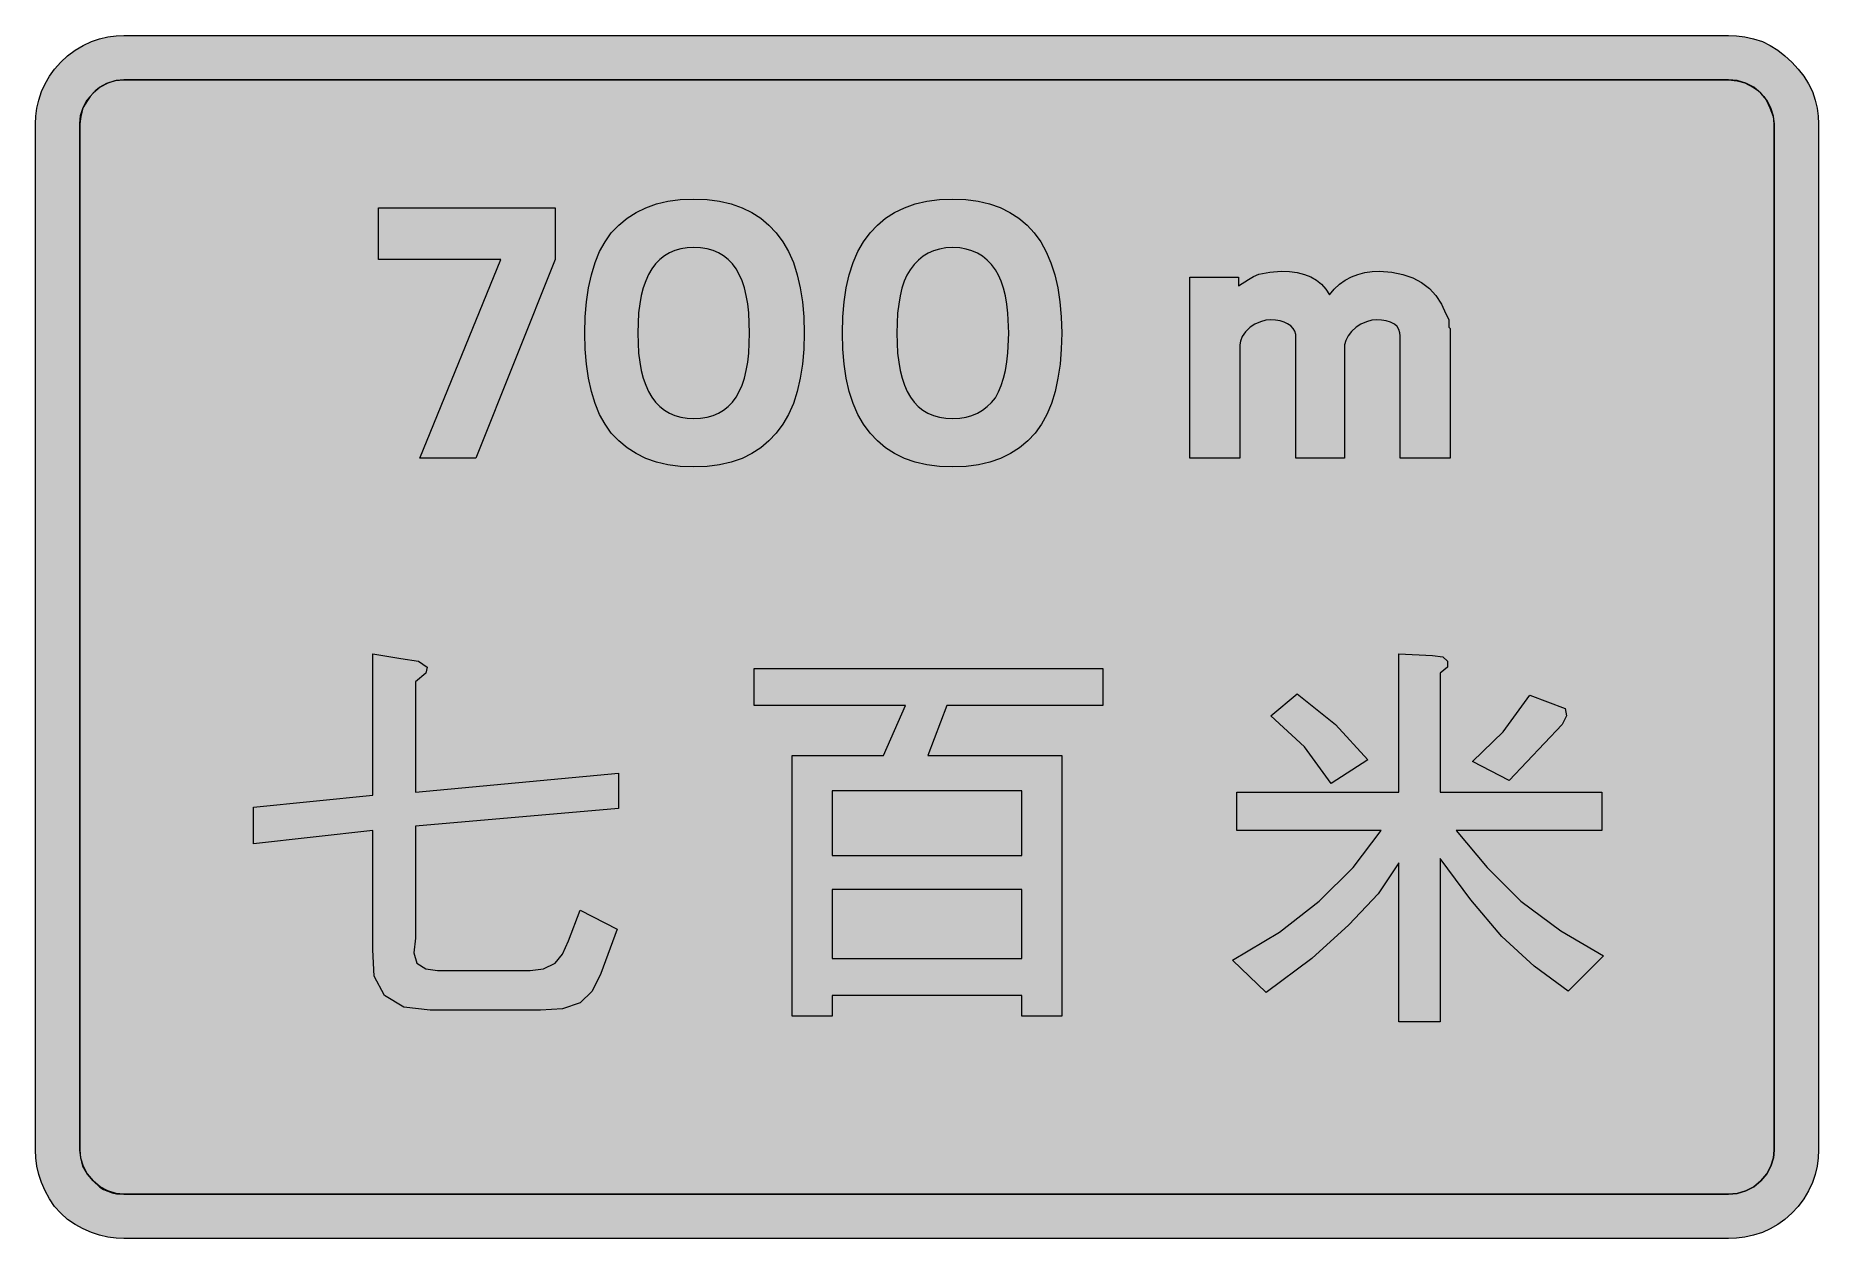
# Model space of a CAD drawing. Header units: metres. Extents: x 103 to 466, y 14 to 259.
import ezdxf

# ---------------------------------------------------------------- set-up
doc = ezdxf.new("R2010")
doc.units = ezdxf.units.M
doc.layers.add('FILL_BLACK_000000', color=7, linetype='Continuous', true_color=0x000000)
doc.layers.add('FILL_WHITE_FFFFFF', color=7, linetype='Continuous', true_color=0xffffff)

msp = doc.modelspace()

# ---------------------------------------------------------------- hatches: boundary and pattern name
at = {"layer": 'FILL_BLACK_000000', "true_color": 0x000000}
h = msp.add_hatch(color=7, dxfattribs=at)
h.dxf.hatch_style = 1
h.paths.add_polyline_path([(450.91, 259.12), (452.67, 258.75), (454.47, 258.18), (456.04, 257.4), (457.58, 256.42), (459.07, 255.27), (460.47, 253.98), (461.76, 252.58), (462.91, 251.09), (463.89, 249.55), (464.67, 247.98), (465.24, 246.23), (465.61, 244.57), (465.81, 242.96), (465.87, 241.38), (465.87, 32.28), (465.81, 30.66), (465.61, 28.98), (465.24, 27.3), (464.67, 25.68), (463.89, 23.94), (462.91, 22.3), (461.76, 20.79), (460.47, 19.38), (459.07, 18.14), (457.58, 17.09), (456.04, 16.22), (454.47, 15.48), (452.67, 14.91), (450.91, 14.54), (449.2, 14.34), (447.57, 14.28), (120.57, 14.28), (118.95, 14.34), (117.27, 14.54), (115.59, 14.91), (113.97, 15.48), (112.23, 16.22), (110.6, 17.09), (109.08, 18.14), (107.67, 19.38), (106.43, 20.79), (105.38, 22.3), (104.51, 23.94), (103.77, 25.68), (103.2, 27.3), (102.83, 28.98), (102.63, 30.66), (102.57, 32.28), (102.57, 241.38), (102.63, 242.96), (102.83, 244.57), (103.2, 246.23), (103.77, 247.98), (104.51, 249.55), (105.38, 251.09), (106.43, 252.58), (107.67, 253.98), (109.08, 255.27), (110.6, 256.42), (112.23, 257.4), (113.97, 258.18), (115.59, 258.75), (117.27, 259.12), (118.95, 259.32), (120.57, 259.38), (447.57, 259.38), (449.2, 259.32), (450.91, 259.12)])
h.paths.add_polyline_path([(118.95, 250.21), (117.31, 249.7), (115.72, 248.86), (114.27, 247.68), (113.65, 246.96), (113.11, 246.18), (112.17, 244.68), (111.76, 242.92), (111.57, 241.38), (111.57, 32.28), (111.74, 30.66), (112.25, 29.02), (113.09, 27.43), (114.27, 25.98), (115.66, 24.7), (116.42, 24.21), (117.27, 23.88), (118.17, 23.53), (119.03, 23.35), (120.57, 23.28), (447.57, 23.28), (449.36, 23.45), (451.1, 23.95), (452.72, 24.8), (454.17, 25.98), (455.35, 27.43), (456.2, 29.02), (456.7, 30.66), (456.87, 32.28), (456.87, 241.38), (456.7, 243), (456.2, 244.64), (455.35, 246.23), (454.17, 247.68), (452.72, 248.86), (451.1, 249.7), (449.36, 250.21), (447.57, 250.38), (120.57, 250.38), (118.95, 250.21)], flags=16)
h = msp.add_hatch(color=7, dxfattribs=at)
h.dxf.hatch_style = 1
h.paths.add_polyline_path([(258.83, 192.43), (258.39, 189.56), (257.78, 186.89), (256.99, 184.44), (256.01, 182.2), (254.83, 180.18), (253.47, 178.38), (252.02, 176.79), (250.38, 175.4), (248.55, 174.22), (246.53, 173.24), (244.33, 172.48), (241.95, 171.93), (239.4, 171.59), (236.67, 171.48), (233.95, 171.59), (231.43, 171.93), (229.09, 172.48), (226.92, 173.24), (224.92, 174.22), (223.09, 175.4), (221.4, 176.79), (219.87, 178.38), (218.6, 180.18), (217.51, 182.2), (216.58, 184.44), (215.82, 186.89), (215.23, 189.56), (214.81, 192.43), (214.55, 195.5), (214.47, 198.78), (214.55, 202.06), (214.81, 205.13), (215.23, 208), (215.82, 210.67), (216.58, 213.12), (217.51, 215.36), (218.6, 217.38), (219.87, 219.18), (221.4, 220.77), (223.09, 222.16), (224.92, 223.34), (226.92, 224.32), (229.09, 225.08), (231.43, 225.63), (233.95, 225.97), (236.67, 226.08), (239.4, 225.97), (241.95, 225.63), (244.33, 225.08), (246.53, 224.32), (248.55, 223.34), (250.38, 222.16), (252.02, 220.77), (253.47, 219.18), (254.83, 217.38), (256.01, 215.36), (256.99, 213.12), (257.78, 210.67), (258.39, 208), (258.83, 205.13), (259.09, 202.06), (259.17, 198.78), (259.09, 195.5), (258.83, 192.43)])
h.paths.add_polyline_path([(247.69, 204.73), (247.39, 206.43), (247, 208), (246.52, 209.43), (245.95, 210.72), (245.3, 211.87), (244.55, 212.88), (243.7, 213.76), (242.77, 214.5), (241.74, 215.11), (240.62, 215.58), (239.4, 215.91), (238.08, 216.11), (236.67, 216.18), (235.31, 216.11), (234.03, 215.91), (232.83, 215.58), (231.72, 215.11), (230.7, 214.5), (229.77, 213.76), (228.92, 212.88), (228.16, 211.87), (227.48, 210.72), (226.9, 209.43), (226.4, 208), (226, 206.43), (225.68, 204.73), (225.45, 202.89), (225.27, 198.78), (225.45, 194.67), (225.68, 192.83), (226, 191.13), (226.4, 189.56), (226.9, 188.13), (227.48, 186.84), (228.16, 185.69), (228.92, 184.68), (229.77, 183.8), (230.7, 183.06), (231.72, 182.45), (232.83, 181.98), (234.03, 181.65), (235.31, 181.45), (236.67, 181.38), (238.08, 181.45), (239.4, 181.65), (240.62, 181.98), (241.74, 182.45), (242.77, 183.06), (243.7, 183.8), (244.55, 184.68), (245.3, 185.69), (245.95, 186.84), (246.52, 188.13), (247, 189.56), (247.39, 191.13), (247.69, 192.83), (247.9, 194.67), (248.07, 198.78), (247.9, 202.89), (247.69, 204.73)], flags=16)
h = msp.add_hatch(color=7, dxfattribs=at)
h.dxf.hatch_style = 1
h.paths.add_polyline_path([(311.33, 192.43), (310.91, 189.56), (310.32, 186.89), (309.56, 184.44), (308.63, 182.2), (307.54, 180.18), (306.27, 178.38), (304.74, 176.79), (303.05, 175.4), (301.22, 174.22), (299.22, 173.24), (297.05, 172.48), (294.71, 171.93), (292.19, 171.59), (289.47, 171.48), (286.74, 171.59), (284.19, 171.93), (281.81, 172.48), (279.61, 173.24), (277.59, 174.22), (275.76, 175.4), (274.12, 176.79), (272.67, 178.38), (271.31, 180.18), (270.13, 182.2), (269.15, 184.44), (268.36, 186.89), (267.75, 189.56), (267.31, 192.43), (267.05, 195.5), (266.97, 198.78), (267.05, 202.06), (267.31, 205.13), (267.75, 208), (268.36, 210.67), (269.15, 213.12), (270.13, 215.36), (271.31, 217.38), (272.67, 219.18), (274.12, 220.77), (275.76, 222.16), (277.59, 223.34), (279.61, 224.32), (281.81, 225.08), (284.19, 225.63), (286.74, 225.97), (289.47, 226.08), (292.14, 225.97), (294.64, 225.65), (296.98, 225.1), (299.14, 224.35), (301.13, 223.37), (302.95, 222.19), (304.6, 220.79), (306.08, 219.18), (307.39, 217.36), (308.52, 215.33), (309.48, 213.09), (310.27, 210.64), (310.88, 207.98), (311.32, 205.12), (311.58, 202.05), (311.67, 198.78), (311.59, 195.5), (311.33, 192.43)])
h.paths.add_polyline_path([(300.49, 204.65), (300.2, 206.35), (299.82, 207.91), (299.35, 209.33), (298.8, 210.58), (298.17, 211.68), (297.35, 212.73), (296.47, 213.65), (295.52, 214.42), (294.5, 215.05), (293.38, 215.55), (292.18, 215.9), (290.88, 216.11), (289.47, 216.18), (288.06, 216.11), (286.76, 215.9), (285.56, 215.55), (284.45, 215.05), (283.42, 214.42), (282.47, 213.65), (281.59, 212.73), (280.77, 211.68), (280.14, 210.58), (279.59, 209.33), (279.12, 207.91), (278.75, 206.35), (278.45, 204.65), (278.24, 202.82), (278.07, 198.78), (278.24, 194.67), (278.45, 192.83), (278.75, 191.13), (279.14, 189.56), (279.62, 188.13), (280.19, 186.84), (280.85, 185.69), (281.59, 184.68), (282.44, 183.8), (283.37, 183.06), (284.4, 182.45), (285.52, 181.98), (286.74, 181.65), (288.06, 181.45), (289.47, 181.38), (290.88, 181.45), (292.18, 181.66), (293.38, 182), (294.5, 182.47), (295.52, 183.06), (296.47, 183.78), (297.35, 184.62), (298.17, 185.58), (298.8, 186.77), (299.35, 188.11), (299.82, 189.57), (300.2, 191.17), (300.49, 192.89), (300.7, 194.73), (300.87, 198.78), (300.7, 202.82), (300.49, 204.65)], flags=16)
h = msp.add_hatch(color=7, dxfattribs=at)
h.dxf.hatch_style = 1
h.paths.add_polyline_path([(197.37, 213.78), (172.47, 213.78), (172.47, 224.28), (208.47, 224.28), (208.47, 213.78), (192.27, 173.28), (180.87, 173.28), (197.37, 213.78)])
h = msp.add_hatch(color=7, dxfattribs=at)
h.dxf.hatch_style = 1
h.paths.add_polyline_path([(374.88, 201.37), (373.77, 201.07), (372.66, 200.59), (371.67, 199.98), (370.7, 199.08), (370.02, 198.18), (369.56, 197.28), (369.27, 196.38), (369.27, 196.08), (369.27, 173.28), (359.37, 173.28), (359.37, 198.18), (359.37, 198.48), (359.18, 199.13), (358.83, 199.71), (358.34, 200.22), (357.72, 200.65), (356.99, 201.01), (356.16, 201.26), (355.25, 201.42), (354.27, 201.48), (353.28, 201.37), (352.17, 201.07), (351.06, 200.59), (350.07, 199.98), (349.11, 199.04), (348.46, 198.07), (348.09, 197.15), (347.97, 196.38), (347.97, 196.08), (347.97, 173.28), (337.77, 173.28), (337.77, 210.18), (347.67, 210.18), (347.67, 208.38), (349.77, 209.69), (350.79, 210.28), (351.87, 210.78), (354.12, 211.19), (356.37, 211.38), (358.1, 211.31), (359.69, 211.09), (361.14, 210.73), (362.45, 210.22), (363.61, 209.55), (364.64, 208.72), (365.52, 207.73), (366.27, 206.58), (367.23, 207.73), (368.29, 208.72), (369.44, 209.55), (370.7, 210.22), (372.03, 210.73), (373.44, 211.09), (374.92, 211.31), (376.47, 211.38), (378.95, 211.15), (381.2, 210.7), (383.22, 210), (385.02, 209.05), (386.6, 207.86), (387.95, 206.4), (389.07, 204.68), (389.97, 202.68), (390.38, 201.97), (390.57, 201.48), (390.57, 199.98), (390.87, 199.68), (390.87, 173.28), (380.67, 173.28), (380.67, 198.18), (380.61, 198.85), (380.41, 199.49), (380.04, 200.08), (379.47, 200.58), (378.7, 200.97), (377.78, 201.25), (376.81, 201.42), (375.87, 201.48), (374.88, 201.37)])
h = msp.add_hatch(color=7, dxfattribs=at)
h.dxf.hatch_style = 1
h.paths.add_polyline_path([(180.57, 131.88), (182.37, 130.68), (182.07, 129.48), (179.97, 127.68), (179.97, 105.18), (221.37, 109.08), (221.37, 101.88), (179.97, 98.28), (179.97, 75.48), (179.67, 72.48), (180.27, 70.38), (182.07, 69.18), (184.47, 68.88), (203.37, 68.88), (206.07, 69.18), (208.47, 70.38), (209.97, 72.18), (211.17, 74.88), (213.57, 81.18), (221.07, 77.28), (217.77, 68.28), (215.97, 64.68), (213.57, 62.28), (209.97, 61.08), (205.47, 60.78), (182.97, 60.78), (177.57, 61.38), (173.67, 63.78), (171.57, 67.68), (171.27, 73.08), (171.27, 97.38), (146.97, 94.68), (146.97, 102.18), (171.27, 104.58), (171.27, 133.38), (176.97, 132.48), (180.57, 131.88)])
h = msp.add_hatch(color=7, dxfattribs=at)
h.dxf.hatch_style = 1
h.paths.add_polyline_path([(347.37, 105.18), (380.37, 105.18), (380.37, 133.38), (387.27, 133.08), (389.37, 132.78), (390.27, 131.88), (390.27, 130.68), (388.77, 129.48), (388.77, 105.18), (421.77, 105.18), (421.77, 97.38), (392.07, 97.38), (398.37, 89.88), (405.27, 82.98), (413.37, 76.98), (422.07, 71.88), (414.87, 64.68), (407.97, 69.78), (401.37, 75.78), (395.07, 83.28), (388.77, 91.68), (388.77, 58.38), (380.37, 58.38), (380.37, 90.78), (376.17, 84.48), (370.17, 78.18), (362.67, 71.28), (353.37, 64.38), (346.47, 70.98), (356.07, 76.68), (364.17, 82.98), (371.07, 89.88), (376.77, 97.38), (347.37, 97.38), (347.37, 105.18)])
h = msp.add_hatch(color=7, dxfattribs=at)
h.dxf.hatch_style = 1
h.paths.add_polyline_path([(320.07, 122.88), (288.27, 122.88), (284.37, 112.68), (311.67, 112.68), (311.67, 59.58), (303.57, 59.58), (303.57, 63.78), (264.87, 63.78), (264.87, 59.58), (256.77, 59.58), (256.77, 112.68), (275.37, 112.68), (279.87, 122.88), (248.97, 122.88), (248.97, 130.38), (320.07, 130.38), (320.07, 122.88)])
h.paths.add_polyline_path([(264.87, 105.48), (264.87, 92.28), (303.57, 92.28), (303.57, 105.48), (264.87, 105.48)], flags=16)
h.paths.add_polyline_path([(303.57, 85.38), (264.87, 85.38), (264.87, 71.28), (303.57, 71.28), (303.57, 85.38)], flags=16)
h = msp.add_hatch(color=7, dxfattribs=at)
h.dxf.hatch_style = 1
h.paths.add_polyline_path([(367.47, 118.98), (374.07, 111.78), (366.57, 106.98), (361.17, 114.48), (354.27, 120.78), (359.67, 125.28), (367.47, 118.98)])
h = msp.add_hatch(color=7, dxfattribs=at)
h.dxf.hatch_style = 1
h.paths.add_polyline_path([(401.67, 117.48), (407.07, 124.98), (414.27, 122.28), (414.57, 120.78), (413.67, 118.98), (402.87, 107.58), (395.37, 111.48), (401.67, 117.48)])
at = {"layer": 'FILL_WHITE_FFFFFF', "true_color": 0xffffff}
h = msp.add_hatch(color=7, dxfattribs=at)
h.dxf.hatch_style = 1
h.paths.add_polyline_path([(447.57, 250.38), (449.33, 250.19), (450.87, 249.78), (452.63, 248.84), (453.44, 248.3), (454.17, 247.68), (454.79, 246.96), (455.3, 246.18), (455.97, 244.68), (456.65, 242.92), (456.87, 241.38), (456.87, 32.28), (456.7, 30.66), (456.2, 29.02), (455.35, 27.43), (454.17, 25.98), (452.72, 24.8), (451.1, 23.95), (449.36, 23.45), (447.57, 23.28), (120.57, 23.28), (118.95, 23.45), (117.31, 23.95), (115.72, 24.8), (114.27, 25.98), (113.11, 27.37), (112.17, 28.98), (111.76, 30.74), (111.57, 32.28), (111.57, 241.38), (111.74, 243.12), (112.25, 244.75), (113.09, 246.27), (114.27, 247.68), (114.87, 248.31), (115.55, 248.86), (117.08, 249.7), (118.78, 250.21), (120.57, 250.38), (447.57, 250.38)])

# ---------------------------------------------------------------- linework, layer by layer
at = {"layer": 'FILL_BLACK_000000', "lineweight": 0, "true_color": 0x000000}
for points in [[(450.91, 259.12), (452.67, 258.75), (454.47, 258.18), (456.04, 257.4), (457.58, 256.42), (459.07, 255.27), (460.47, 253.98), (461.76, 252.58), (462.91, 251.09), (463.89, 249.55), (464.67, 247.98), (465.24, 246.23), (465.61, 244.57), (465.81, 242.96), (465.87, 241.38), (465.87, 32.28), (465.81, 30.66), (465.61, 28.98), (465.24, 27.3), (464.67, 25.68), (463.89, 23.94), (462.91, 22.3), (461.76, 20.79), (460.47, 19.38), (459.07, 18.14), (457.58, 17.09), (456.04, 16.22), (454.47, 15.48), (452.67, 14.91), (450.91, 14.54), (449.2, 14.34), (447.57, 14.28), (120.57, 14.28), (118.95, 14.34), (117.27, 14.54), (115.59, 14.91), (113.97, 15.48), (112.23, 16.22), (110.6, 17.09), (109.08, 18.14), (107.67, 19.38), (106.43, 20.79), (105.38, 22.3), (104.51, 23.94), (103.77, 25.68), (103.2, 27.3), (102.83, 28.98), (102.63, 30.66), (102.57, 32.28), (102.57, 241.38), (102.63, 242.96), (102.83, 244.57), (103.2, 246.23), (103.77, 247.98), (104.51, 249.55), (105.38, 251.09), (106.43, 252.58), (107.67, 253.98), (109.08, 255.27), (110.6, 256.42), (112.23, 257.4), (113.97, 258.18), (115.59, 258.75), (117.27, 259.12), (118.95, 259.32), (120.57, 259.38), (447.57, 259.38), (449.2, 259.32)], [(118.95, 250.21), (117.31, 249.7), (115.72, 248.86), (114.27, 247.68), (113.65, 246.96), (113.11, 246.18), (112.17, 244.68), (111.76, 242.92), (111.57, 241.38), (111.57, 32.28), (111.74, 30.66), (112.25, 29.02), (113.09, 27.43), (114.27, 25.98), (115.66, 24.7), (116.42, 24.21), (117.27, 23.88), (118.17, 23.53), (119.03, 23.35), (120.57, 23.28), (447.57, 23.28), (449.36, 23.45), (451.1, 23.95), (452.72, 24.8), (454.17, 25.98), (455.35, 27.43), (456.2, 29.02), (456.7, 30.66), (456.87, 32.28), (456.87, 241.38), (456.7, 243), (456.2, 244.64), (455.35, 246.23), (454.17, 247.68), (452.72, 248.86), (451.1, 249.7), (449.36, 250.21), (447.57, 250.38), (120.57, 250.38)], [(258.83, 192.43), (258.39, 189.56), (257.78, 186.89), (256.99, 184.44), (256.01, 182.2), (254.83, 180.18), (253.47, 178.38), (252.02, 176.79), (250.38, 175.4), (248.55, 174.22), (246.53, 173.24), (244.33, 172.48), (241.95, 171.93), (239.4, 171.59), (236.67, 171.48), (233.95, 171.59), (231.43, 171.93), (229.09, 172.48), (226.92, 173.24), (224.92, 174.22), (223.09, 175.4), (221.4, 176.79), (219.87, 178.38), (218.6, 180.18), (217.51, 182.2), (216.58, 184.44), (215.82, 186.89), (215.23, 189.56), (214.81, 192.43), (214.55, 195.5), (214.47, 198.78), (214.55, 202.06), (214.81, 205.13), (215.23, 208), (215.82, 210.67), (216.58, 213.12), (217.51, 215.36), (218.6, 217.38), (219.87, 219.18), (221.4, 220.77), (223.09, 222.16), (224.92, 223.34), (226.92, 224.32), (229.09, 225.08), (231.43, 225.63), (233.95, 225.97), (236.67, 226.08), (239.4, 225.97), (241.95, 225.63), (244.33, 225.08), (246.53, 224.32), (248.55, 223.34), (250.38, 222.16), (252.02, 220.77), (253.47, 219.18), (254.83, 217.38), (256.01, 215.36), (256.99, 213.12), (257.78, 210.67), (258.39, 208), (258.83, 205.13), (259.09, 202.06), (259.17, 198.78), (259.09, 195.5)], [(311.33, 192.43), (310.91, 189.56), (310.32, 186.89), (309.56, 184.44), (308.63, 182.2), (307.54, 180.18), (306.27, 178.38), (304.74, 176.79), (303.05, 175.4), (301.22, 174.22), (299.22, 173.24), (297.05, 172.48), (294.71, 171.93), (292.19, 171.59), (289.47, 171.48), (286.74, 171.59), (284.19, 171.93), (281.81, 172.48), (279.61, 173.24), (277.59, 174.22), (275.76, 175.4), (274.12, 176.79), (272.67, 178.38), (271.31, 180.18), (270.13, 182.2), (269.15, 184.44), (268.36, 186.89), (267.75, 189.56), (267.31, 192.43), (267.05, 195.5), (266.97, 198.78), (267.05, 202.06), (267.31, 205.13), (267.75, 208), (268.36, 210.67), (269.15, 213.12), (270.13, 215.36), (271.31, 217.38), (272.67, 219.18), (274.12, 220.77), (275.76, 222.16), (277.59, 223.34), (279.61, 224.32), (281.81, 225.08), (284.19, 225.63), (286.74, 225.97), (289.47, 226.08), (292.14, 225.97), (294.64, 225.65), (296.98, 225.1), (299.14, 224.35), (301.13, 223.37), (302.95, 222.19), (304.6, 220.79), (306.08, 219.18), (307.39, 217.36), (308.52, 215.33), (309.48, 213.09), (310.27, 210.64), (310.88, 207.98), (311.32, 205.12), (311.58, 202.05), (311.67, 198.78), (311.59, 195.5)], [(197.37, 213.78), (172.47, 213.78), (172.47, 224.28), (208.47, 224.28), (208.47, 213.78), (192.27, 173.28), (180.87, 173.28)], [(247.69, 204.73), (247.39, 206.43), (247, 208), (246.52, 209.43), (245.95, 210.72), (245.3, 211.87), (244.55, 212.88), (243.7, 213.76), (242.77, 214.5), (241.74, 215.11), (240.62, 215.58), (239.4, 215.91), (238.08, 216.11), (236.67, 216.18), (235.31, 216.11), (234.03, 215.91), (232.83, 215.58), (231.72, 215.11), (230.7, 214.5), (229.77, 213.76), (228.92, 212.88), (228.16, 211.87), (227.48, 210.72), (226.9, 209.43), (226.4, 208), (226, 206.43), (225.68, 204.73), (225.45, 202.89), (225.27, 198.78), (225.45, 194.67), (225.68, 192.83), (226, 191.13), (226.4, 189.56), (226.9, 188.13), (227.48, 186.84), (228.16, 185.69), (228.92, 184.68), (229.77, 183.8), (230.7, 183.06), (231.72, 182.45), (232.83, 181.98), (234.03, 181.65), (235.31, 181.45), (236.67, 181.38), (238.08, 181.45), (239.4, 181.65), (240.62, 181.98), (241.74, 182.45), (242.77, 183.06), (243.7, 183.8), (244.55, 184.68), (245.3, 185.69), (245.95, 186.84), (246.52, 188.13), (247, 189.56), (247.39, 191.13), (247.69, 192.83), (247.9, 194.67), (248.07, 198.78), (247.9, 202.89)], [(300.49, 204.65), (300.2, 206.35), (299.82, 207.91), (299.35, 209.33), (298.8, 210.58), (298.17, 211.68), (297.35, 212.73), (296.47, 213.65), (295.52, 214.42), (294.5, 215.05), (293.38, 215.55), (292.18, 215.9), (290.88, 216.11), (289.47, 216.18), (288.06, 216.11), (286.76, 215.9), (285.56, 215.55), (284.45, 215.05), (283.42, 214.42), (282.47, 213.65), (281.59, 212.73), (280.77, 211.68), (280.14, 210.58), (279.59, 209.33), (279.12, 207.91), (278.75, 206.35), (278.45, 204.65), (278.24, 202.82), (278.07, 198.78), (278.24, 194.67), (278.45, 192.83), (278.75, 191.13), (279.14, 189.56), (279.62, 188.13), (280.19, 186.84), (280.85, 185.69), (281.59, 184.68), (282.44, 183.8), (283.37, 183.06), (284.4, 182.45), (285.52, 181.98), (286.74, 181.65), (288.06, 181.45), (289.47, 181.38), (290.88, 181.45), (292.18, 181.66), (293.38, 182), (294.5, 182.47), (295.52, 183.06), (296.47, 183.78), (297.35, 184.62), (298.17, 185.58), (298.8, 186.77), (299.35, 188.11), (299.82, 189.57), (300.2, 191.17), (300.49, 192.89), (300.7, 194.73), (300.87, 198.78), (300.7, 202.82)], [(374.88, 201.37), (373.77, 201.07), (372.66, 200.59), (371.67, 199.98), (370.7, 199.08), (370.02, 198.18), (369.56, 197.28), (369.27, 196.38), (369.27, 196.08), (369.27, 173.28), (359.37, 173.28), (359.37, 198.18), (359.37, 198.48), (359.18, 199.13), (358.83, 199.71), (358.34, 200.22), (357.72, 200.65), (356.99, 201.01), (356.16, 201.26), (355.25, 201.42), (354.27, 201.48), (353.28, 201.37), (352.17, 201.07), (351.06, 200.59), (350.07, 199.98), (349.11, 199.04), (348.46, 198.07), (348.09, 197.15), (347.97, 196.38), (347.97, 196.08), (347.97, 173.28), (337.77, 173.28), (337.77, 210.18), (347.67, 210.18), (347.67, 208.38), (349.77, 209.69), (350.79, 210.28), (351.87, 210.78), (354.12, 211.19), (356.37, 211.38), (358.1, 211.31), (359.69, 211.09), (361.14, 210.73), (362.45, 210.22), (363.61, 209.55), (364.64, 208.72), (365.52, 207.73), (366.27, 206.58), (367.23, 207.73), (368.29, 208.72), (369.44, 209.55), (370.7, 210.22), (372.03, 210.73), (373.44, 211.09), (374.92, 211.31), (376.47, 211.38), (378.95, 211.15), (381.2, 210.7), (383.22, 210), (385.02, 209.05), (386.6, 207.86), (387.95, 206.4), (389.07, 204.68), (389.97, 202.68), (390.38, 201.97), (390.57, 201.48), (390.57, 199.98), (390.87, 199.68), (390.87, 173.28), (380.67, 173.28), (380.67, 198.18), (380.61, 198.85), (380.41, 199.49), (380.04, 200.08), (379.47, 200.58), (378.7, 200.97), (377.78, 201.25), (376.81, 201.42), (375.87, 201.48)], [(180.57, 131.88), (182.37, 130.68), (182.07, 129.48), (179.97, 127.68), (179.97, 105.18), (221.37, 109.08), (221.37, 101.88), (179.97, 98.28), (179.97, 75.48), (179.67, 72.48), (180.27, 70.38), (182.07, 69.18), (184.47, 68.88), (203.37, 68.88), (206.07, 69.18), (208.47, 70.38), (209.97, 72.18), (211.17, 74.88), (213.57, 81.18), (221.07, 77.28), (217.77, 68.28), (215.97, 64.68), (213.57, 62.28), (209.97, 61.08), (205.47, 60.78), (182.97, 60.78), (177.57, 61.38), (173.67, 63.78), (171.57, 67.68), (171.27, 73.08), (171.27, 97.38), (146.97, 94.68), (146.97, 102.18), (171.27, 104.58), (171.27, 133.38), (176.97, 132.48)], [(347.37, 105.18), (380.37, 105.18), (380.37, 133.38), (387.27, 133.08), (389.37, 132.78), (390.27, 131.88), (390.27, 130.68), (388.77, 129.48), (388.77, 105.18), (421.77, 105.18), (421.77, 97.38), (392.07, 97.38), (398.37, 89.88), (405.27, 82.98), (413.37, 76.98), (422.07, 71.88), (414.87, 64.68), (407.97, 69.78), (401.37, 75.78), (395.07, 83.28), (388.77, 91.68), (388.77, 58.38), (380.37, 58.38), (380.37, 90.78), (376.17, 84.48), (370.17, 78.18), (362.67, 71.28), (353.37, 64.38), (346.47, 70.98), (356.07, 76.68), (364.17, 82.98), (371.07, 89.88), (376.77, 97.38), (347.37, 97.38)], [(320.07, 122.88), (288.27, 122.88), (284.37, 112.68), (311.67, 112.68), (311.67, 59.58), (303.57, 59.58), (303.57, 63.78), (264.87, 63.78), (264.87, 59.58), (256.77, 59.58), (256.77, 112.68), (275.37, 112.68), (279.87, 122.88), (248.97, 122.88), (248.97, 130.38), (320.07, 130.38)], [(367.47, 118.98), (374.07, 111.78), (366.57, 106.98), (361.17, 114.48), (354.27, 120.78), (359.67, 125.28)], [(401.67, 117.48), (407.07, 124.98), (414.27, 122.28), (414.57, 120.78), (413.67, 118.98), (402.87, 107.58), (395.37, 111.48)], [(264.87, 105.48), (264.87, 92.28), (303.57, 92.28), (303.57, 105.48)], [(303.57, 85.38), (264.87, 85.38), (264.87, 71.28), (303.57, 71.28)]]:
    msp.add_lwpolyline(points, close=True, dxfattribs=at)
at = {"layer": 'FILL_WHITE_FFFFFF', "lineweight": 0, "true_color": 0xffffff}
msp.add_lwpolyline([(447.57, 250.38), (449.33, 250.19), (450.87, 249.78), (452.63, 248.84), (453.44, 248.3), (454.17, 247.68), (454.79, 246.96), (455.3, 246.18), (455.97, 244.68), (456.65, 242.92), (456.87, 241.38), (456.87, 32.28), (456.7, 30.66), (456.2, 29.02), (455.35, 27.43), (454.17, 25.98), (452.72, 24.8), (451.1, 23.95), (449.36, 23.45), (447.57, 23.28), (120.57, 23.28), (118.95, 23.45), (117.31, 23.95), (115.72, 24.8), (114.27, 25.98), (113.11, 27.37), (112.17, 28.98), (111.76, 30.74), (111.57, 32.28), (111.57, 241.38), (111.74, 243.12), (112.25, 244.75), (113.09, 246.27), (114.27, 247.68), (114.87, 248.31), (115.55, 248.86), (117.08, 249.7), (118.78, 250.21), (120.57, 250.38)], close=True, dxfattribs=at)

doc.saveas('drawing.dxf')
